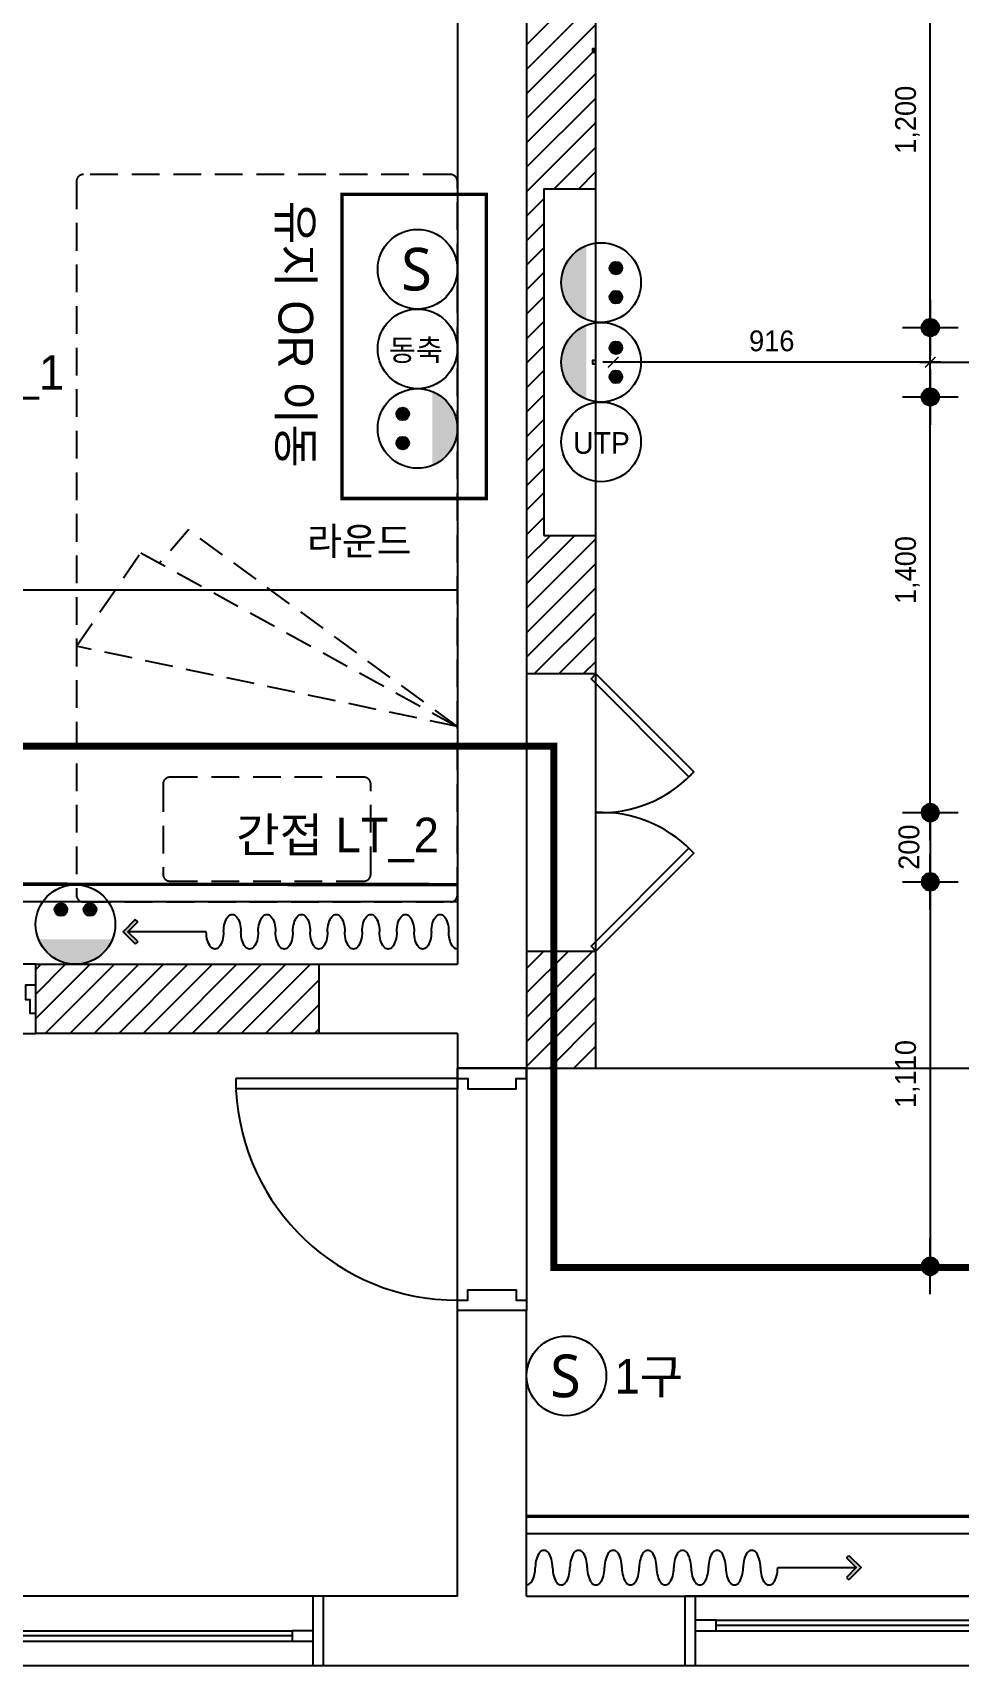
# Model space of a CAD drawing. Header units: millimetres. Extents: x 359270 to 411470, y 57550 to 89768.
# Drawn here: x 392139 to 394814, y 60990 to 65704 of the extents above; entities that cross this region are included whole.
import ezdxf

# ---------------------------------------------------------------- set-up
doc = ezdxf.new("R2010")
doc.units = ezdxf.units.MM
doc.header["$LTSCALE"] = 100
doc.header["$PDMODE"] = 3
for name, pattern in [('DASHEDX2', [1.5, 1, -0.5]), ('DH-HID2', [1.2, 0.8, -0.4]), ('HID', [2.3, 1.5, -0.8]), ('HID2', [1, 0.5, -0.5])]:
    doc.linetypes.add(name, pattern=pattern)
doc.layers.get('DEFPOINTS').update_dxf_attribs({"color": 248})
for name, color, linetype in [('01. F-소품', 3, 'Continuous'), ('03-WAL NEW', 3, 'Continuous'), ('04-WIN', 4, 'Continuous'), ('04_FUR', 6, 'Continuous'), ('06-FUR', 6, 'Continuous'), ('06-LIGHT', 4, 'Continuous'), ('07-DIM WAL', 5, 'Continuous'), ('3.기호.계단선', 30, 'Continuous'), ('C-WALL1', 2, 'Continuous'), ('CEIL-LIGHT', 7, 'Continuous'), ('F-WIN', 4, 'Continuous'), ('FU-FURM', 251, 'DH-HID2'), ('RC-LIGHT', 7, 'Continuous'), ('도면층4', 4, 'Continuous'), ('도면층5', 5, 'Continuous'), ('설비', 140, 'Continuous')]:
    doc.layers.add(name, color=color, linetype=linetype)
doc.styles.add('HY 울릉도 L', font='')
doc.styles.add('코레일둥고', font='Korail_Round_Gothic_Medium.ttf')
doc.styles.get('HY 울릉도 L').set_extended_font_data('HY울릉도L')
doc.dimstyles.new('30', dxfattribs={"dimscale": 30, "dimtxt": 2, "dimasz": 1, "dimexe": 1, "dimexo": 1, "dimgap": 1, "dimtad": 1, "dimdec": 0, "dimrnd": 0.05, "dimdsep": 46, "dimlunit": 6, "dimtxsty": 'HY 울릉도 L', "dimblk": 'ARCHTICK', "dimcen": 2.5, "dimdle": 1, "dimclrd": 133, "dimclre": 133, "dimclrt": 30, "dimadec": 0, "dimazin": 0, "dimtfac": 1, "dimtdec": 0, "dimtix": 1, "dimtmove": 2, "dimatfit": 3, "dimldrblk": 'ARCHTICK', "dimfxl": 1, "dimlwd": -1, "dimlwe": -1, "dimarcsym": 0})
pattern_1 = [(45, (25800, 0), (-35.355339, 35.355339), [])]

# ---------------------------------------------------------------- blocks, each defined once
blk = doc.blocks.new('FLLROP')
at = {"layer": 'C-WALL1'}
for p, q in [((367765, 66790), (367765, 62714)), ((367565, 66590), (367565, 63014)), ((367165, 63014), (367165, 62814)), ((367165, 63014), (367565, 63014)), ((367565, 62814), (367165, 62814)), ((367565, 62814), (367565, 62714)), ((367565, 62714), (367765, 62714)), ((367565, 61190), (367565, 62014)), ((367765, 61190), (367765, 62014)), ((367565, 61190), (363330, 61190)), ((367765, 61190), (368222, 61190)), ((363130, 60990), (368222, 60990))]:
    blk.add_line(p, q, dxfattribs=at)
at = {"layer": 'F-WIN'}
for p, q in [((367178.3, 61190), (364228.3, 61190)), ((367148.3, 60990), (367148.3, 61190)), ((367178.3, 60990), (367178.3, 61190)), ((367178.3, 60990), (367178.3, 61190)), ((368222, 61190), (368222, 60990)), ((368222, 61190), (372511, 61190)), ((368222, 61190), (368222, 60990)), ((372511, 61190), (368222, 61190)), ((368222, 61190), (368222, 60990)), ((368252, 61190), (368252, 60990)), ((366158.3, 61090), (367088.3, 61090)), ((368312, 61120), (369092, 61120)), ((369092, 61105), (368312, 61105)), ((368312, 61090), (369092, 61090)), ((367088.3, 61075), (366158.3, 61075)), ((366158.3, 61060), (367088.3, 61060)), ((364228.3, 60990), (367178.3, 60990)), ((368222, 60990), (372511, 60990)), ((368222, 60990), (372511, 60990))]:
    blk.add_line(p, q, dxfattribs=at)
for points in [[(367148.3, 61060), (367148.3, 61090), (367088.3, 61090), (367088.3, 61060)], [(368312, 61090), (368312, 61120), (368252, 61120), (368252, 61090)]]:
    blk.add_lwpolyline(points, close=True, dxfattribs=at)
at = {"layer": '도면층4'}
for p, q in [((367565, 62014), (367565, 62714)), ((367765, 62714), (367765, 62014)), ((366925, 62684), (366925, 62654)), ((367565, 62684), (366925, 62684)), ((367565, 62654), (366925, 62654)), ((367565, 62684), (367565, 62654))]:
    blk.add_line(p, q, dxfattribs=at)
for points in [[(367565, 62714), (367565, 62684), (367595, 62684), (367595, 62654), (367735, 62654), (367735, 62684), (367765, 62684), (367765, 62714), (367565, 62714)], [(367565, 62014), (367565, 62044), (367595, 62044), (367595, 62074), (367735, 62074), (367735, 62044), (367765, 62044), (367765, 62014), (367565, 62014)]]:
    blk.add_lwpolyline(points, dxfattribs=at)
at = {"layer": '도면층5'}
blk.add_arc((367564.7, 62683.8), 639.8, 182.8917, 270.0307, dxfattribs=at)
blk = doc.blocks.new('CJSWJDERH')
at = {"layer": '03-WAL NEW'}
h = blk.add_hatch(dxfattribs=at)
h.set_pattern_fill('_USER', color=256, scale=50, angle=45, pattern_type=0)
h.set_pattern_definition([(45, (25750, 7e-12), (-35.355339, 35.355339), [])])
h.paths.add_polyline_path([(393565, 63852), (393765, 63852), (393765, 66790), (393565, 66790)])
h.paths.add_polyline_path([(393615, 64252), (393765, 64252), (393765, 65252), (393615, 65252)], flags=16)
h = blk.add_hatch(dxfattribs=at)
h.set_pattern_fill('_USER', color=256, scale=50, angle=45, pattern_type=0)
h.set_pattern_definition(pattern_1)
h.paths.add_polyline_path([(393765, 63052), (393565, 63052), (393565, 62714), (393765, 62714)])
h = blk.add_hatch(dxfattribs=at)
h.set_pattern_fill('_USER', color=8, scale=50, angle=45, pattern_type=0)
h.set_pattern_definition(pattern_1)
h.paths.add_polyline_path([(390347.5, 63014), (390030, 63014), (390030, 62814), (390347.5, 62814)])
h.paths.add_polyline_path([(392965, 62814), (392147.5, 62814), (392147.5, 63014), (392965, 63014)])
at = {"linetype": 'Continuous'}
blk.add_lwpolyline([(392147.5, 62944.1), (392147.5, 62953.2), (392117.5, 62953.2), (392117.5, 62912.1), (392130.1, 62912.1), (392130.1, 62873.2), (392147.5, 62873.2), (392147.5, 62882.1)], dxfattribs=at)
at = {"layer": '03-WAL NEW'}
blk.add_lwpolyline([(393565, 62714), (393765, 62714), (393765, 66790), (393565, 66790), (393565, 62714)], dxfattribs=at)
for points in [[(393615, 64252), (393765, 64252), (393765, 65252), (393615, 65252)], [(392965, 62814), (392147.5, 62814), (392147.5, 63014), (392965, 63014)]]:
    blk.add_lwpolyline(points, close=True, dxfattribs=at)
at = {"layer": '04-WIN'}
blk.add_lwpolyline([(390347.5, 62814), (392147.5, 62814), (392147.5, 63014), (390347.5, 63014)], close=True, dxfattribs=at)
at = {"layer": '04_FUR', "color": 8}
blk.add_lwpolyline([(393765, 63052), (393765, 63852), (393565, 63852), (393565, 63052)], close=True, dxfattribs=at)
for points in [[(393765, 63852), (394047.8, 63569.2), (394033.7, 63555), (393750.9, 63837.9), (393765, 63852)], [(393765, 63052), (394047.8, 63334.8), (394033.7, 63349), (393750.9, 63066.1), (393765, 63052)]]:
    blk.add_lwpolyline(points, dxfattribs=at)
for centre, start, end in [((393779.4, 63816.4), 267.7375, 315.7856), ((393779.4, 63087.6), 44.2144, 92.2625)]:
    blk.add_arc(centre, 364.7, start, end, dxfattribs=at)
at = {"layer": 'FU-FURM', "color": 8}
for p, q in [((392589, 64268), (392505, 64172)), ((393365, 63700.5), (392589, 64268)), ((392265, 63932), (392451, 64202)), ((392451, 64202), (393365, 63700.5)), ((393365, 63700.5), (392265, 63932))]:
    blk.add_line(p, q, dxfattribs=at)
for points in [[(393345, 65294), (392285, 65294, 0.414214), (392265, 65274), (392265, 63214, 0.414214), (392285, 63194), (393345, 63194, 0.414214), (393365, 63214), (393365, 65274, 0.414214)], [(393095, 63554), (392535, 63554, 0.414214), (392515, 63534), (392515, 63274, 0.414214), (392535, 63254), (393095, 63254, 0.414214), (393115, 63274), (393115, 63534, 0.414214)]]:
    blk.add_lwpolyline(points, format="xyb", close=True, dxfattribs=at)
at = {"layer": '설비', "color": 140}
for points in [[(393765, 65657), (393755, 65657), (393755, 65647), (393765, 65647), (393765, 65657)], [(393765, 64757), (393755, 64757), (393755, 64747), (393765, 64747), (393765, 64757)]]:
    blk.add_lwpolyline(points, dxfattribs=at)
blk.add_blockref('FLLROP', (25800, 0))
blk = doc.blocks.new('FFSFDF')
at = {"layer": '01. F-소품'}
blk.add_hatch(color=8, dxfattribs=at).paths.add_polyline_path([(1567672.9, 1746751.1), (1567679.9, 1746744.1), (1567715.3, 1746779.4), (1567679.9, 1746814.8), (1567672.9, 1746807.7), (1567701.2, 1746779.4)])
at = {"layer": '01. F-소품', "color": 8}
for p, q in [((1567474.8, 1746779.4), (1567701.2, 1746779.4)), ((1567672.9, 1746807.7), (1567679.9, 1746814.8)), ((1567672.9, 1746751.1), (1567679.9, 1746744.1))]:
    blk.add_line(p, q, dxfattribs=at)
for points in [[(1567672.9, 1746807.7), (1567701.2, 1746779.4), (1567672.9, 1746751.1)], [(1567679.9, 1746814.8), (1567715.3, 1746779.4), (1567679.9, 1746744.1)]]:
    blk.add_lwpolyline(points, dxfattribs=at)
for centre, start_param, end_param in [((1566799.8, 1746779.4), 1.570796, 4.712389), ((1566899.8, 1746779.4), 1.570796, 4.712389), ((1566999.8, 1746779.4), 1.570796, 4.712389), ((1567099.8, 1746779.4), 1.570796, 4.712389), ((1567199.8, 1746779.4), 1.570796, 4.712389), ((1567299.8, 1746779.4), 1.570796, 4.712389), ((1567399.8, 1746779.4), 1.570796, 4.712389), ((1566749.8, 1746779.4), 6.283185, 7.853982), ((1566849.8, 1746779.4), 4.712389, 7.853982), ((1566949.8, 1746779.4), 4.712389, 7.853982), ((1567049.8, 1746779.4), 4.712389, 7.853982), ((1567149.8, 1746779.4), 4.712389, 7.853982), ((1567249.8, 1746779.4), 4.712389, 7.853982), ((1567349.8, 1746779.4), 4.712389, 7.853982), ((1567449.8, 1746779.4), 4.712389, 7.853982)]:
    blk.add_ellipse(centre, major_axis=(0, -50), ratio=0.5, start_param=start_param, end_param=end_param, dxfattribs=at)
blk = doc.blocks.new('1')
at = {"linetype": 'Continuous'}
h = blk.add_hatch(color=4, dxfattribs=at)
h.dxf.hatch_style = 1
edge = h.paths.add_edge_path()
edge.add_arc((11539653.5, -14273503.8), 37.5, 0, 360)
at = {"color": 1, "linetype": 'Continuous'}
for p, q in [((11539653.5, -14273637.1), (11539653.5, -14273370.5)), ((11539520.2, -14273503.8), (11539786.8, -14273503.8))]:
    blk.add_line(p, q, dxfattribs=at)
at = {"color": 4, "linetype": 'Continuous'}
for radius in [41.5, 37.5]:
    blk.add_circle((11539653.5, -14273503.8), radius, dxfattribs=at)
blk = doc.blocks.new('_ArchTick')
at = {"color": 0, "linetype": 'ByBlock', "const_width": 0.15}
blk.add_lwpolyline([(-0.5, -0.5), (0.5, 0.5)], dxfattribs=at)
blk = doc.blocks.new('*D96')
at = {"layer": '07-DIM WAL', "color": 133}
for p, q in [((394730.5, 63452), (394730.5, 63482)), ((394730.5, 63452), (394730.5, 63252)), ((394760.5, 63452), (394760.5, 63452)), ((394730.5, 63252), (394730.5, 63222)), ((394760.5, 63252), (394760.5, 63252))]:
    blk.add_line(p, q, dxfattribs=at)
at = {"layer": 'DEFPOINTS', "color": 0}
for p in [(394730.5, 63452), (394730.5, 63252), (394730.5, 63252)]:
    blk.add_point(p, dxfattribs=at)
at = {"layer": '07-DIM WAL', "color": 133, "xscale": 30, "yscale": 30, "zscale": 30}
for p, rotation in [((394730.5, 63452), 270), ((394730.5, 63252), 90)]:
    blk.add_blockref('_ArchTick', p, dxfattribs=dict(at, rotation=rotation))
at = {"layer": '07-DIM WAL', "color": 30, "insert": (394669.2, 63352), "char_height": 60, "attachment_point": 5, "rotation": 90, "style": 'HY 울릉도 L'}
blk.add_mtext('200', dxfattribs=at)
blk = doc.blocks.new('*D97')
at = {"layer": '07-DIM WAL', "color": 133}
for p, q in [((394730.5, 63422), (394730.5, 64882)), ((394700.5, 64852), (394700.5, 64852)), ((394700.5, 63452), (394700.5, 63452))]:
    blk.add_line(p, q, dxfattribs=at)
at = {"layer": 'DEFPOINTS', "color": 0}
for p in [(394730.5, 64852), (394730.5, 64852), (394730.5, 63452)]:
    blk.add_point(p, dxfattribs=at)
at = {"layer": '07-DIM WAL', "color": 133, "xscale": 30, "yscale": 30, "zscale": 30}
for p, rotation in [((394730.5, 64852), 90), ((394730.5, 63452), 270)]:
    blk.add_blockref('_ArchTick', p, dxfattribs=dict(at, rotation=rotation))
at = {"layer": '07-DIM WAL', "color": 30, "insert": (394664.6, 64152), "char_height": 60, "attachment_point": 5, "rotation": 90, "style": 'HY 울릉도 L'}
blk.add_mtext('1,400', dxfattribs=at)
blk = doc.blocks.new('*D98')
at = {"layer": '07-DIM WAL', "color": 133}
for p, q in [((394730.5, 64822), (394730.5, 66082)), ((394760.5, 66052), (394760.5, 66052)), ((394760.5, 64852), (394760.5, 64852))]:
    blk.add_line(p, q, dxfattribs=at)
at = {"layer": 'DEFPOINTS', "color": 0}
for p in [(394730.5, 66052), (394730.5, 66052), (394730.5, 64852)]:
    blk.add_point(p, dxfattribs=at)
at = {"layer": '07-DIM WAL', "color": 133, "xscale": 30, "yscale": 30, "zscale": 30}
for p, rotation in [((394730.5, 66052), 90), ((394730.5, 64852), 270)]:
    blk.add_blockref('_ArchTick', p, dxfattribs=dict(at, rotation=rotation))
at = {"layer": '07-DIM WAL', "color": 30, "insert": (394664.6, 65452), "char_height": 60, "attachment_point": 5, "rotation": 90, "style": 'HY 울릉도 L'}
blk.add_mtext('1,200', dxfattribs=at)
blk = doc.blocks.new('*D100')
at = {"layer": '07-DIM WAL', "color": 133}
blk.add_line((394760.5, 64752), (393785, 64752), dxfattribs=at)
at = {"layer": 'DEFPOINTS', "color": 0}
for p in [(393815, 64752), (393815, 64752), (394730.5, 64752)]:
    blk.add_point(p, dxfattribs=at)
at = {"layer": '07-DIM WAL', "color": 133, "xscale": 30, "yscale": 30, "zscale": 30, "rotation": 180}
blk.add_blockref('_ArchTick', (393815, 64752), dxfattribs=at)
at = {"layer": '07-DIM WAL', "color": 133, "xscale": 30, "yscale": 30, "zscale": 30}
blk.add_blockref('_ArchTick', (394730.5, 64752), dxfattribs=at)
at = {"layer": '07-DIM WAL', "color": 30, "insert": (394272.75, 64813.302578), "char_height": 60, "attachment_point": 5, "style": 'HY 울릉도 L'}
blk.add_mtext('916', dxfattribs=at)
blk = doc.blocks.new('*D101')
at = {"layer": '07-DIM WAL', "color": 133}
for p, q in [((394730.5, 64782), (394730.5, 64782)), ((396330.5, 64782), (396330.5, 64782)), ((394700.5, 64752), (396360.5, 64752))]:
    blk.add_line(p, q, dxfattribs=at)
at = {"layer": 'DEFPOINTS', "color": 0}
for p in [(394730.5, 64752), (396330.5, 64752), (396330.5, 64752)]:
    blk.add_point(p, dxfattribs=at)
at = {"layer": '07-DIM WAL', "color": 133, "xscale": 30, "yscale": 30, "zscale": 30, "rotation": 180}
blk.add_blockref('_ArchTick', (394730.5, 64752), dxfattribs=at)
at = {"layer": '07-DIM WAL', "color": 133, "xscale": 30, "yscale": 30, "zscale": 30}
blk.add_blockref('_ArchTick', (396330.5, 64752), dxfattribs=at)
at = {"layer": '07-DIM WAL', "color": 30, "insert": (395530.5, 64817.9), "char_height": 60, "attachment_point": 5, "style": 'HY 울릉도 L'}
blk.add_mtext('1,600', dxfattribs=at)
blk = doc.blocks.new('egoo')
at = {"layer": '설비'}
h = blk.add_hatch(color=140, dxfattribs=at)
edge = h.paths.add_edge_path()
edge.add_arc((1015645.3, 443433.7), 22.3, 0, 360)
h = blk.add_hatch(color=140, dxfattribs=at)
edge = h.paths.add_edge_path()
edge.add_arc((1015747.7, 443433.7), 22.3, 0, 360)
h = blk.add_hatch(color=140, dxfattribs=at)
edge = h.paths.add_edge_path()
edge.add_line((1015826.3, 443329.1), (1015566.6, 443329.1))
edge.add_ellipse((1015696.5, 443381.5), major_axis=(99, 99), ratio=1, start_angle=156.95778, end_angle=293.04222)
at = {"layer": '설비', "color": 140}
for centre, radius in [((1015696.5, 443381.5), 140), ((1015645.3, 443433.7), 22.3), ((1015747.7, 443433.7), 22.3)]:
    blk.add_circle(centre, radius, dxfattribs=at)
blk = doc.blocks.new('SW')
at = {"layer": '설비', "color": 140}
blk.add_circle((11533254.1, -14277699.4), 184, dxfattribs=at)
at = {"layer": '설비', "color": 140, "insert": (11533320, -14277600.8), "char_height": 197.143, "width": 314.327, "attachment_point": 3, "style": '코레일둥고'}
blk.add_mtext('{\\fMalgun Gothic|b0|i0|c129|p50;S}', dxfattribs=at)
blk = doc.blocks.new('*D133')
at = {"layer": '07-DIM WAL', "color": 133}
for p, q in [((394730.5, 63282), (394730.5, 62112)), ((394700.5, 63252), (394700.5, 63252)), ((394760.5, 62142), (394760.5, 62142))]:
    blk.add_line(p, q, dxfattribs=at)
at = {"layer": 'DEFPOINTS', "color": 0}
for p in [(394730.5, 63252), (394730.5, 62142), (394730.5, 62142)]:
    blk.add_point(p, dxfattribs=at)
at = {"layer": '07-DIM WAL', "color": 133, "xscale": 30, "yscale": 30, "zscale": 30}
for p, rotation in [((394730.5, 63252), 90), ((394730.5, 62142), 270)]:
    blk.add_blockref('_ArchTick', p, dxfattribs=dict(at, rotation=rotation))
at = {"layer": '07-DIM WAL', "color": 30, "insert": (394664.6, 62697), "char_height": 60, "attachment_point": 5, "rotation": 90, "style": 'HY 울릉도 L'}
blk.add_mtext('1,110', dxfattribs=at)

msp = doc.modelspace()

# ---------------------------------------------------------------- hatches: boundary and pattern name
at = {"layer": '설비'}
h = msp.add_hatch(color=10, dxfattribs=at)
edge = h.paths.add_edge_path()
edge.add_arc((392220.1, 63171.9), 18.3, 0, 360)
h = msp.add_hatch(color=10, dxfattribs=at)
edge = h.paths.add_edge_path()
edge.add_arc((392304.2, 63171.9), 18.3, 0, 360)
h = msp.add_hatch(color=10, dxfattribs=at)
edge = h.paths.add_edge_path()
edge.add_line((392368.8, 63086), (392155.5, 63086))
edge.add_ellipse((392262.1, 63129), major_axis=(81.3, 81.3), ratio=1, start_angle=156.9578, end_angle=293.0422)

# ---------------------------------------------------------------- linework, layer by layer
at = {"layer": '06-LIGHT', "color": 10, "linetype": 'HID', "const_width": 10}
msp.add_lwpolyline([(393031.9, 65236.7), (393448.8, 65236.7), (393448.8, 64358.6), (393031.9, 64358.6)], close=True, dxfattribs=at)
for points in [[(389130, 63247.9), (393365, 63244)], [(393565, 61420), (398846, 61420)]]:
    msp.add_lwpolyline(points, dxfattribs=at)
at = {"layer": '3.기호.계단선', "linetype": 'HID2', "const_width": 20}
msp.add_lwpolyline([(403732.9, 62953.9), (399237.3, 62953.9), (399237.3, 62621.3), (398637.3, 62621.3), (398637.3, 62138.6), (393643.8, 62138.6), (393643.8, 63644), (391247.5, 63644)], dxfattribs=at)
at = {"layer": 'CEIL-LIGHT'}
for p, q in [((393365, 64094), (389130, 64094)), ((393365, 63194), (389130, 63194)), ((393565, 62714), (398846, 62714)), ((398846, 61370), (393565, 61370))]:
    msp.add_line(p, q, dxfattribs=at)
at = {"layer": '설비', "color": 140}
for centre in [(393250, 64790.7), (393780, 64522)]:
    msp.add_circle(centre, 115, dxfattribs=at)
at = {"layer": '설비', "color": 10}
for centre, radius in [((392262.1, 63129), 115), ((392220.1, 63171.9), 18.3), ((392304.2, 63171.9), 18.3), ((393680, 61825.6), 115)]:
    msp.add_circle(centre, radius, dxfattribs=at)

# ---------------------------------------------------------------- block references
msp.add_blockref('CJSWJDERH', (0, 0))
at = {"color": 0, "xscale": -1}
msp.add_blockref('FFSFDF', (1960114.8, -1683671.5), dxfattribs=at)
at = {"color": 0}
msp.add_blockref('FFSFDF', (-1173184.8, -1685507.4), dxfattribs=at)
at = {"layer": 'RC-LIGHT', "yscale": 0.6024096385271789, "zscale": 0.6024096385271789, "rotation": 270}
for p, xscale in [((8993226.8, 7016450.5), 0.6024096385271789), ((8993226.8, 7016250.5), 0.6024096385271789), ((8993226.8, -6888146.5), -0.6024096385271789), ((8993226.8, -6888346.5), -0.6024096385271789), ((8993226.8, -6889456.5), -0.6024096385271789)]:
    msp.add_blockref('1', p, dxfattribs=dict(at, xscale=xscale))
at = {"layer": '설비', "color": 140, "xscale": 0.625, "yscale": 0.625, "zscale": 0.625}
msp.add_blockref('SW', (-6815033.8, 8988582.8), dxfattribs=at)
at = {"layer": '설비', "color": 140, "xscale": 0.8214285869294655, "yscale": 0.8214285869294655, "zscale": 0.8214285869294655}
for p, rotation in [((29573.8, 899304.1), 270), ((29573.8, 899074.1), 270), ((757456.2, -769761.4), 89.99999999999999)]:
    msp.add_blockref('egoo', p, dxfattribs=dict(at, rotation=rotation))

# ---------------------------------------------------------------- texts
at = {"layer": '06-FUR', "color": 7, "linetype": 'DASHEDX2', "style": '코레일둥고'}
msp.add_text('라운드', height=80, dxfattribs=at).set_placement((392931.2, 64195.5))
at = {"layer": '06-LIGHT', "color": 10, "linetype": 'HID', "style": '코레일둥고'}
msp.add_text('유지 OR 이동', height=100, rotation=270, dxfattribs=at).set_placement((392848.4, 65218))
at = {"layer": '설비', "color": 140, "style": '코레일둥고'}
for s, p in [('동축', (393166.8, 64756)), ('UTP', (393699.4, 64487.7))]:
    msp.add_text(s, height=62.5, dxfattribs=at).set_placement(p)
at = {"layer": '설비', "color": 30, "style": '코레일둥고'}
for s, p in [('LT_1', (391931.1, 64672.4)), ('간접 LT_2', (392726.2, 63337.2))]:
    msp.add_text(s, height=100, dxfattribs=at).set_placement(p)
at = {"layer": '설비', "color": 10, "style": '코레일둥고'}
msp.add_text('1구', height=100, dxfattribs=at).set_placement((393818.9, 61774.6))
at = {"layer": '설비', "color": 10, "insert": (393721.2, 61887.2), "char_height": 123.214, "width": 196.454, "attachment_point": 3, "style": '코레일둥고'}
msp.add_mtext('{\\fMalgun Gothic|b0|i0|c129|p50;S}', dxfattribs=at)

# ---------------------------------------------------------------- dimensions: what is measured, and where the dimension line sits
at = {"layer": '07-DIM WAL'}
for base, p1, p2, picture, middle in [((394730.5, 66052), (394730.5, 64852), (394730.5, 66052), '*D98', (394664.6, 65452)), ((394730.5, 64852), (394730.5, 63452), (394730.5, 64852), '*D97', (394664.6, 64152)), ((394730.5, 63252), (394730.5, 63452), (394730.5, 63252), '*D96', (394669.2, 63352)), ((394730.5, 62142), (394730.5, 63252), (394730.5, 62142), '*D133', (394664.6, 62697))]:
    dim = msp.add_linear_dim(base=base, p1=p1, p2=p2, angle=90, dimstyle='30', override={"dimfxl": 1.25}, dxfattribs=at)
    dim.commit()
    dim.dimension.update_dxf_attribs({"geometry": picture, "text_midpoint": middle})
for base, p2, picture, middle in [((393815, 64752), (393815, 64752), '*D100', (394272.75, 64813.302578)), ((396330.5, 64752), (396330.5, 64752), '*D101', (395530.5, 64817.9))]:
    dim = msp.add_linear_dim(base=base, p1=(394730.5, 64752), p2=p2, dimstyle='30', override={"dimfxl": 1.25}, dxfattribs=at)
    dim.commit()
    dim.dimension.update_dxf_attribs({"geometry": picture, "text_midpoint": middle})

doc.saveas('drawing.dxf')
